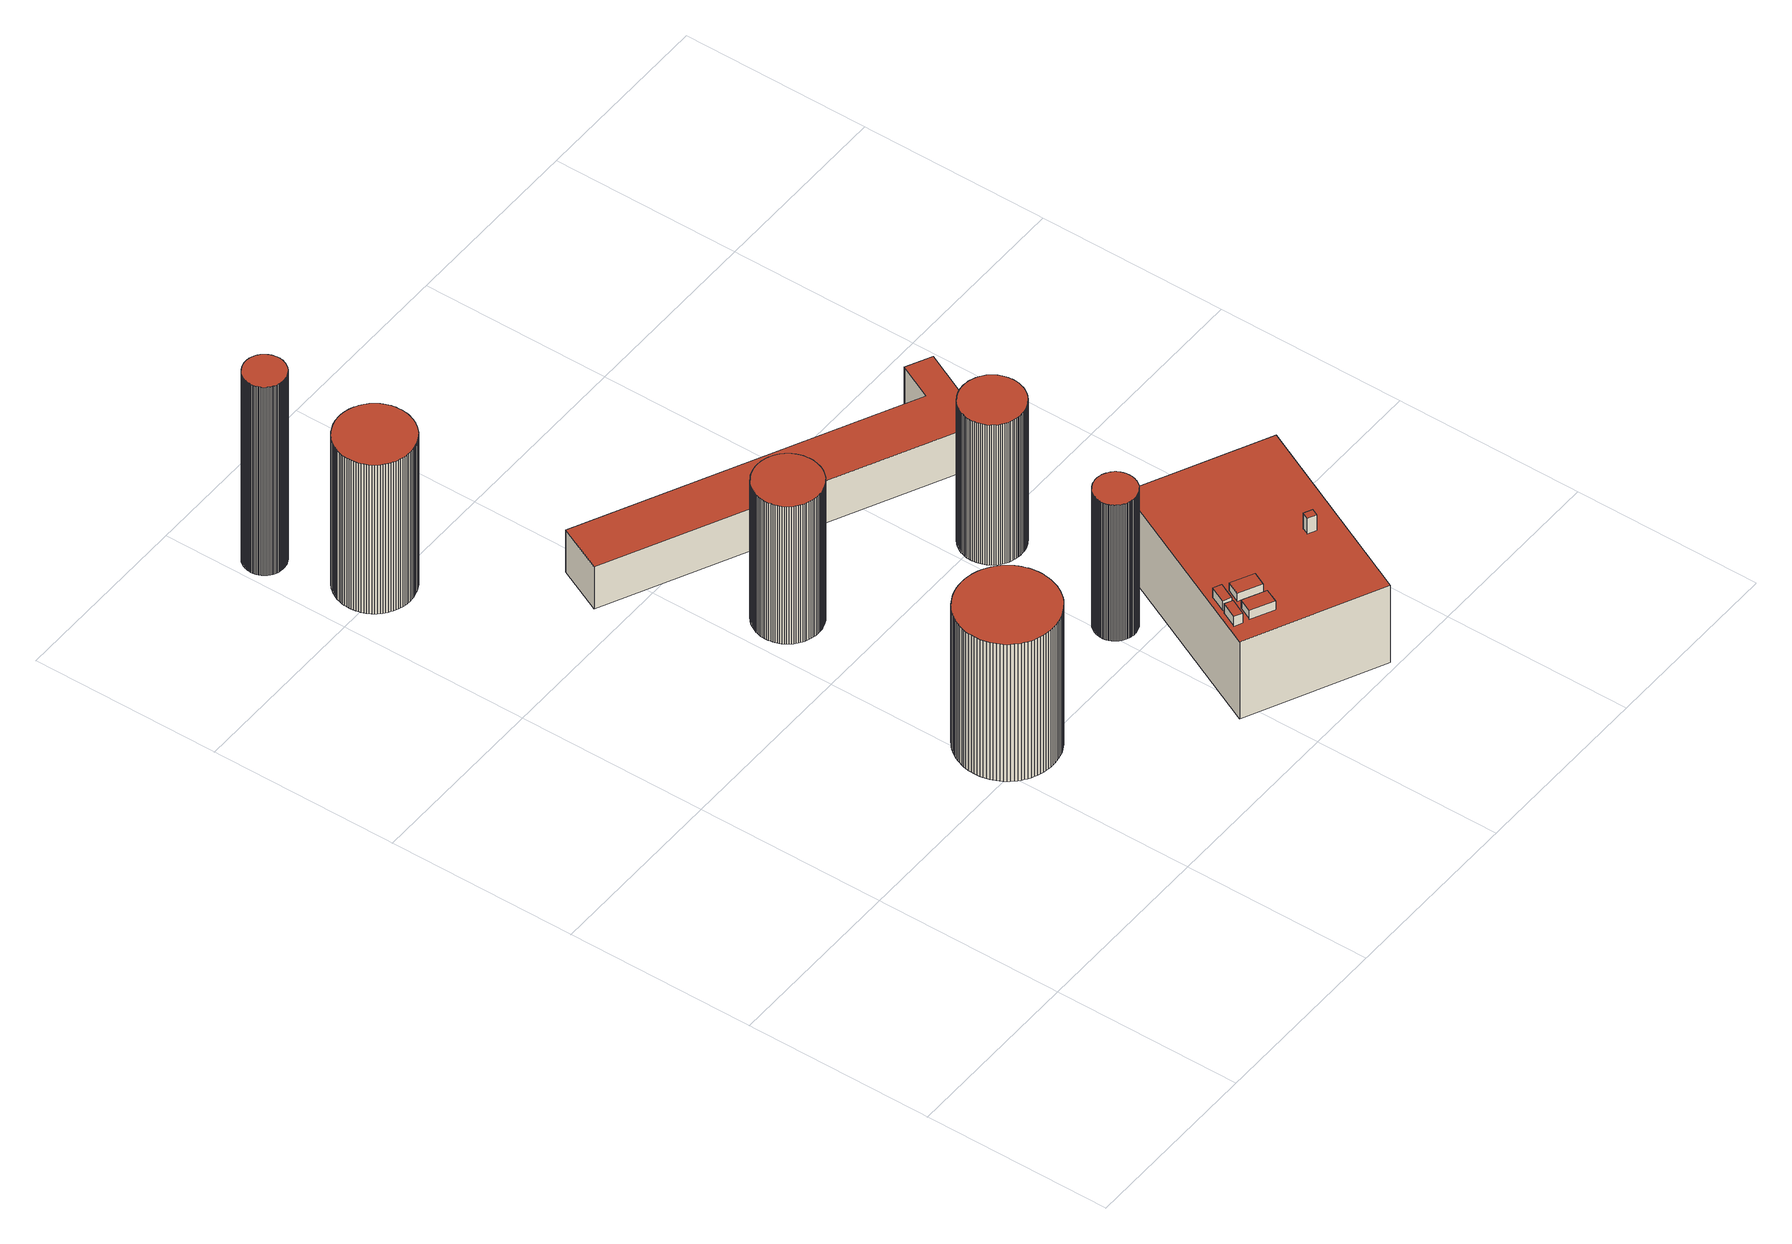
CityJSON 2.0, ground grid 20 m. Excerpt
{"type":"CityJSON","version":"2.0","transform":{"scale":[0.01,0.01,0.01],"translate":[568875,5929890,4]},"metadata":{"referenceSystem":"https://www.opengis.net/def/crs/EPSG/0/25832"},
"CityObjects":{
"building1":{"type":"Building","attributes":{"Grundfläche 2D":"82.195907","Grundhöhe NN":"4.930"},"geometry":[{"type":"Solid","lod":"3","boundaries":[[[[0,1,2,3,4,5,6,7,8,9,10,11,12,13,14,15,16,17,18,19,20,21,22,23,24,25,26,27,28,29,30,31,32,33,34,35,36,37,38,39,40,41,42,43,44,45,46,47,48,49,50,51,52,53,54,55,56,57,58,59,60,61,62,63,64,65,66,67,68,69,70,71,72,73,74,75,76,77,78,79,80,81,82,83,84,85,86,87,88,89,90,91,92,93,94,95,96,97,98,99]],[[100,101,5,4]],[[101,102,6,5]],[[102,103,7,6]],[[103,104,8,7]],[[104,105,9,8]],[[105,106,10,9]],[[106,107,11,10]],[[107,108,12,11]],[[108,109,13,12]],[[110,100,4,3]],[[111,112,2,1]],[[112,110,3,2]],[[109,113,14,13]],[[113,114,15,14]],[[114,115,16,15]],[[115,116,17,16]],[[116,117,18,17]],[[117,118,19,18]],[[118,119,20,19]],[[119,120,21,20]],[[120,121,22,21]],[[121,122,23,22]],[[122,123,24,23]],[[123,124,25,24]],[[124,125,26,25]],[[125,126,27,26]],[[126,127,28,27]],[[127,128,29,28]],[[128,129,30,29]],[[129,130,31,30]],[[130,131,32,31]],[[131,132,33,32]],[[132,133,34,33]],[[133,134,35,34]],[[134,135,36,35]],[[135,136,37,36]],[[136,137,38,37]],[[137,138,39,38]],[[138,139,40,39]],[[139,140,41,40]],[[140,141,42,41]],[[141,142,43,42]],[[142,143,44,43]],[[143,144,45,44]],[[144,145,46,45]],[[145,146,47,46]],[[146,147,48,47]],[[147,148,49,48]],[[148,149,50,49]],[[149,150,51,50]],[[150,151,52,51]],[[151,152,53,52]],[[152,153,54,53]],[[153,154,55,54]],[[154,155,56,55]],[[155,156,57,56]],[[156,157,58,57]],[[157,158,59,58]],[[158,159,60,59]],[[159,160,61,60]],[[160,161,62,61]],[[161,162,63,62]],[[162,163,64,63]],[[163,164,65,64]],[[164,165,66,65]],[[165,166,67,66]],[[166,167,68,67]],[[167,168,69,68]],[[168,169,70,69]],[[169,170,71,70]],[[170,171,72,71]],[[171,172,73,72]],[[172,173,74,73]],[[173,174,75,74]],[[174,175,76,75]],[[175,176,77,76]],[[176,177,78,77]],[[177,178,79,78]],[[178,179,80,79]],[[179,180,81,80]],[[180,181,82,81]],[[181,182,83,82]],[[182,183,84,83]],[[183,184,85,84]],[[184,185,86,85]],[[185,186,87,86]],[[186,187,88,87]],[[187,188,89,88]],[[188,189,90,89]],[[189,190,91,90]],[[190,191,92,91]],[[191,192,93,92]],[[192,193,94,93]],[[193,194,95,94]],[[194,195,96,95]],[[195,196,97,96]],[[196,197,98,97]],[[197,198,99,98]],[[198,199,0,99]],[[199,111,1,0]],[[196,195,194,193,192,191,190,189,188,187,186,185,184,183,182,181,180,179,178,177,176,175,174,173,172,171,170,169,168,167,166,165,164,163,162,161,160,159,158,157,156,155,154,153,152,151,150,149,148,147,146,145,144,143,142,141,140,139,138,137,136,135,134,133,132,131,130,129,128,127,126,125,124,123,122,121,120,119,118,117,116,115,114,113,109,108,107,106,105,104,103,102,101,100,110,112,111,199,198,197]]]],"semantics":{"surfaces":[{"type":"RoofSurface"},{"type":"WallSurface"},{"type":"GroundSurface"}],"values":[[0,1,1,1,1,1,1,1,1,1,1,1,1,1,1,1,1,1,1,1,1,1,1,1,1,1,1,1,1,1,1,1,1,1,1,1,1,1,1,1,1,1,1,1,1,1,1,1,1,1,1,1,1,1,1,1,1,1,1,1,1,1,1,1,1,1,1,1,1,1,1,1,1,1,1,1,1,1,1,1,1,1,1,1,1,1,1,1,1,1,1,1,1,1,1,1,1,1,1,1,1,2]]}}]},
"building2":{"type":"Building","attributes":{"Grundfläche 2D":"14.297445","Grundhöhe NN":"4.753"},"geometry":[{"type":"Solid","lod":"3","boundaries":[[[[200,201,202,203,204,205,206,207,208,209,210,211,212,213,214,215,216,217,218,219,220,221,222,223,224,225,226,227,228,229,230,231,232,233,234,235,236,237,238,239,240,241,242,243,244,245,246,247,248,249,250,251,252,253,254,255,256,257,258,259,260,261,262,263,264,265,266,267,268,269,270,271,272,273,274,275,276,277,278,279,280,281,282,283,284,285,286,287,288,289,290,291,292,293,294,295,296,297,298,299]],[[300,301,206,205]],[[301,302,207,206]],[[302,303,208,207]],[[304,305,296,295]],[[305,306,297,296]],[[306,307,298,297]],[[307,308,299,298]],[[308,309,200,299]],[[309,310,201,200]],[[311,300,205,204]],[[310,312,202,201]],[[312,313,203,202]],[[313,311,204,203]],[[303,314,209,208]],[[314,315,210,209]],[[315,316,211,210]],[[316,317,212,211]],[[317,318,213,212]],[[318,319,214,213]],[[319,320,215,214]],[[320,321,216,215]],[[321,322,217,216]],[[322,323,218,217]],[[323,324,219,218]],[[324,325,220,219]],[[325,326,221,220]],[[326,327,222,221]],[[327,328,223,222]],[[328,329,224,223]],[[329,330,225,224]],[[330,331,226,225]],[[331,332,227,226]],[[332,333,228,227]],[[333,334,229,228]],[[334,335,230,229]],[[335,336,231,230]],[[336,337,232,231]],[[337,338,233,232]],[[338,339,234,233]],[[339,340,235,234]],[[340,341,236,235]],[[341,342,237,236]],[[342,343,238,237]],[[343,344,239,238]],[[344,345,240,239]],[[345,346,241,240]],[[346,347,242,241]],[[347,348,243,242]],[[348,349,244,243]],[[349,350,245,244]],[[350,351,246,245]],[[351,352,247,246]],[[352,353,248,247]],[[353,354,249,248]],[[354,355,250,249]],[[355,356,251,250]],[[356,357,252,251]],[[357,358,253,252]],[[358,359,254,253]],[[359,360,255,254]],[[360,361,256,255]],[[361,362,257,256]],[[362,363,258,257]],[[363,364,259,258]],[[364,365,260,259]],[[365,366,261,260]],[[366,367,262,261]],[[367,368,263,262]],[[368,369,264,263]],[[369,370,265,264]],[[370,371,266,265]],[[371,372,267,266]],[[372,373,268,267]],[[373,374,269,268]],[[374,375,270,269]],[[375,376,271,270]],[[376,377,272,271]],[[377,378,273,272]],[[378,379,274,273]],[[379,380,275,274]],[[380,381,276,275]],[[381,382,277,276]],[[382,383,278,277]],[[383,384,279,278]],[[384,385,280,279]],[[385,386,281,280]],[[386,387,282,281]],[[387,388,283,282]],[[388,389,284,283]],[[389,390,285,284]],[[390,391,286,285]],[[391,392,287,286]],[[392,393,288,287]],[[393,394,289,288]],[[394,395,290,289]],[[395,396,291,290]],[[396,397,292,291]],[[397,398,293,292]],[[398,399,294,293]],[[399,304,295,294]],[[306,305,304,399,398,397,396,395,394,393,392,391,390,389,388,387,386,385,384,383,382,381,380,379,378,377,376,375,374,373,372,371,370,369,368,367,366,365,364,363,362,361,360,359,358,357,356,355,354,353,352,351,350,349,348,347,346,345,344,343,342,341,340,339,338,337,336,335,334,333,332,331,330,329,328,327,326,325,324,323,322,321,320,319,318,317,316,315,314,303,302,301,300,311,313,312,310,309,308,307]]]],"semantics":{"surfaces":[{"type":"RoofSurface"},{"type":"WallSurface"},{"type":"GroundSurface"}],"values":[[0,1,1,1,1,1,1,1,1,1,1,1,1,1,1,1,1,1,1,1,1,1,1,1,1,1,1,1,1,1,1,1,1,1,1,1,1,1,1,1,1,1,1,1,1,1,1,1,1,1,1,1,1,1,1,1,1,1,1,1,1,1,1,1,1,1,1,1,1,1,1,1,1,1,1,1,1,1,1,1,1,1,1,1,1,1,1,1,1,1,1,1,1,1,1,1,1,1,1,1,1,2]]}}]},
"building3":{"type":"Building","attributes":{"Grundfläche 2D":"49.815242","Grundhöhe NN":"4.493"},"geometry":[{"type":"Solid","lod":"3","boundaries":[[[[400,401,402,403,404,405,406,407,408,409,410,411,412,413,414,415,416,417,418,419,420,421,422,423,424,425,426,427,428,429,430,431,432,433,434,435,436,437,438,439,440,441,442,443,444,445,446,447,448,449,450,451,452,453,454,455,456,457,458,459,460,461,462,463,464,465,466,467,468,469,470,471,472,473,474,475,476,477,478,479,480,481,482,483,484,485,486,487,488,489,490,491,492,493,494,495,496,497,498,499]],[[500,501,404,403]],[[501,502,405,404]],[[502,503,406,405]],[[503,504,407,406]],[[504,505,408,407]],[[505,506,409,408]],[[506,507,410,409]],[[507,508,411,410]],[[508,509,412,411]],[[509,510,413,412]],[[510,511,414,413]],[[511,512,415,414]],[[512,513,416,415]],[[513,514,417,416]],[[514,515,418,417]],[[515,516,419,418]],[[516,517,420,419]],[[517,518,421,420]],[[518,519,422,421]],[[519,520,423,422]],[[520,521,424,423]],[[521,522,425,424]],[[522,523,426,425]],[[523,524,427,426]],[[524,525,428,427]],[[525,526,429,428]],[[526,527,430,429]],[[527,528,431,430]],[[528,529,432,431]],[[529,530,433,432]],[[530,531,434,433]],[[531,532,435,434]],[[532,533,436,435]],[[533,534,437,436]],[[534,535,438,437]],[[535,536,439,438]],[[536,537,440,439]],[[537,538,441,440]],[[538,539,442,441]],[[539,540,443,442]],[[540,541,444,443]],[[541,542,445,444]],[[542,543,446,445]],[[543,544,447,446]],[[544,545,448,447]],[[545,546,449,448]],[[546,547,450,449]],[[547,548,451,450]],[[548,549,452,451]],[[549,550,453,452]],[[550,551,454,453]],[[551,552,455,454]],[[552,553,456,455]],[[553,554,457,456]],[[554,555,458,457]],[[555,556,459,458]],[[556,557,460,459]],[[557,558,461,460]],[[558,559,462,461]],[[559,560,463,462]],[[560,561,464,463]],[[561,562,465,464]],[[562,563,466,465]],[[563,564,467,466]],[[564,565,468,467]],[[565,566,469,468]],[[566,567,470,469]],[[567,568,471,470]],[[568,569,472,471]],[[569,570,473,472]],[[570,571,474,473]],[[571,572,475,474]],[[572,573,476,475]],[[573,574,477,476]],[[574,575,478,477]],[[575,576,479,478]],[[576,577,480,479]],[[577,578,481,480]],[[578,579,482,481]],[[579,580,483,482]],[[580,581,484,483]],[[581,582,485,484]],[[582,583,486,485]],[[583,584,487,486]],[[584,585,488,487]],[[585,586,489,488]],[[586,587,490,489]],[[587,588,491,490]],[[588,589,492,491]],[[589,590,493,492]],[[590,591,494,493]],[[591,592,495,494]],[[592,593,496,495]],[[593,594,497,496]],[[595,500,403,402]],[[594,596,498,497]],[[596,597,499,498]],[[597,598,400,499]],[[598,599,401,400]],[[599,595,402,401]],[[594,593,592,591,590,589,588,587,586,585,584,583,582,581,580,579,578,577,576,575,574,573,572,571,570,569,568,567,566,565,564,563,562,561,560,559,558,557,556,555,554,553,552,551,550,549,548,547,546,545,544,543,542,541,540,539,538,537,536,535,534,533,532,531,530,529,528,527,526,525,524,523,522,521,520,519,518,517,516,515,514,513,512,511,510,509,508,507,506,505,504,503,502,501,500,595,599,598,597,596]]]],"semantics":{"surfaces":[{"type":"RoofSurface"},{"type":"WallSurface"},{"type":"GroundSurface"}],"values":[[0,1,1,1,1,1,1,1,1,1,1,1,1,1,1,1,1,1,1,1,1,1,1,1,1,1,1,1,1,1,1,1,1,1,1,1,1,1,1,1,1,1,1,1,1,1,1,1,1,1,1,1,1,1,1,1,1,1,1,1,1,1,1,1,1,1,1,1,1,1,1,1,1,1,1,1,1,1,1,1,1,1,1,1,1,1,1,1,1,1,1,1,1,1,1,1,1,1,1,1,1,2]]}}]},
"building4":{"type":"Building","attributes":{"Grundfläche 2D":"36.954325","Grundhöhe NN":"4.976"},"geometry":[{"type":"Solid","lod":"3","boundaries":[[[[600,601,602,603,604,605,606,607,608,609,610,611,612,613,614,615,616,617,618,619,620,621,622,623,624,625,626,627,628,629,630,631,632,633,634,635,636,637,638,639,640,641,642,643,644,645,646,647,648,649,650,651,652,653,654,655,656,657,658,659,660,661,662,663,664,665,666,667,668,669,670,671,672,673,674,675,676,677,678,679,680,681,682,683,684,685,686,687,688,689,690,691,692,693,694,695,696,697,698,699]],[[700,701,604,603]],[[701,702,605,604]],[[702,703,606,605]],[[704,700,603,602]],[[705,706,694,693]],[[706,707,695,694]],[[707,708,696,695]],[[708,709,697,696]],[[709,710,698,697]],[[710,711,699,698]],[[711,712,600,699]],[[712,713,601,600]],[[713,704,602,601]],[[703,714,607,606]],[[714,715,608,607]],[[715,716,609,608]],[[716,717,610,609]],[[717,718,611,610]],[[718,719,612,611]],[[719,720,613,612]],[[720,721,614,613]],[[721,722,615,614]],[[722,723,616,615]],[[723,724,617,616]],[[724,725,618,617]],[[725,726,619,618]],[[726,727,620,619]],[[727,728,621,620]],[[728,729,622,621]],[[729,730,623,622]],[[730,731,624,623]],[[731,732,625,624]],[[732,733,626,625]],[[733,734,627,626]],[[734,735,628,627]],[[735,736,629,628]],[[736,737,630,629]],[[737,738,631,630]],[[738,739,632,631]],[[739,740,633,632]],[[740,741,634,633]],[[741,742,635,634]],[[742,743,636,635]],[[743,744,637,636]],[[744,745,638,637]],[[745,746,639,638]],[[746,747,640,639]],[[747,748,641,640]],[[748,749,642,641]],[[749,750,643,642]],[[750,751,644,643]],[[751,752,645,644]],[[752,753,646,645]],[[753,754,647,646]],[[754,755,648,647]],[[755,756,649,648]],[[756,757,650,649]],[[757,758,651,650]],[[758,759,652,651]],[[759,760,653,652]],[[760,761,654,653]],[[761,762,655,654]],[[762,763,656,655]],[[763,764,657,656]],[[764,765,658,657]],[[765,766,659,658]],[[766,767,660,659]],[[767,768,661,660]],[[768,769,662,661]],[[769,770,663,662]],[[770,771,664,663]],[[771,772,665,664]],[[772,773,666,665]],[[773,774,667,666]],[[774,775,668,667]],[[775,776,669,668]],[[776,777,670,669]],[[777,778,671,670]],[[778,779,672,671]],[[779,780,673,672]],[[780,781,674,673]],[[781,782,675,674]],[[782,783,676,675]],[[783,784,677,676]],[[784,785,678,677]],[[785,786,679,678]],[[786,787,680,679]],[[787,788,681,680]],[[788,789,682,681]],[[789,790,683,682]],[[790,791,684,683]],[[791,792,685,684]],[[792,793,686,685]],[[793,794,687,686]],[[794,795,688,687]],[[795,796,689,688]],[[796,797,690,689]],[[797,798,691,690]],[[798,799,692,691]],[[799,705,693,692]],[[709,708,707,706,705,799,798,797,796,795,794,793,792,791,790,789,788,787,786,785,784,783,782,781,780,779,778,777,776,775,774,773,772,771,770,769,768,767,766,765,764,763,762,761,760,759,758,757,756,755,754,753,752,751,750,749,748,747,746,745,744,743,742,741,740,739,738,737,736,735,734,733,732,731,730,729,728,727,726,725,724,723,722,721,720,719,718,717,716,715,714,703,702,701,700,704,713,712,711,710]]]],"semantics":{"surfaces":[{"type":"RoofSurface"},{"type":"WallSurface"},{"type":"GroundSurface"}],"values":[[0,1,1,1,1,1,1,1,1,1,1,1,1,1,1,1,1,1,1,1,1,1,1,1,1,1,1,1,1,1,1,1,1,1,1,1,1,1,1,1,1,1,1,1,1,1,1,1,1,1,1,1,1,1,1,1,1,1,1,1,1,1,1,1,1,1,1,1,1,1,1,1,1,1,1,1,1,1,1,1,1,1,1,1,1,1,1,1,1,1,1,1,1,1,1,1,1,1,1,1,1,2]]}}]},
"building5":{"type":"Building","attributes":{"Grundfläche 2D":"14.733060","Grundhöhe NN":"4.946"},"geometry":[{"type":"Solid","lod":"3","boundaries":[[[[800,801,802,803,804,805,806,807,808,809,810,811,812,813,814,815,816,817,818,819,820,821,822,823,824,825,826,827,828,829,830,831,832,833,834,835,836,837,838,839,840,841,842,843,844,845,846,847,848,849,850,851,852,853,854,855,856,857,858,859,860,861,862,863,864,865,866,867,868,869,870,871,872,873,874,875,876,877,878,879,880,881,882,883,884,885,886,887,888,889,890,891,892,893,894,895,896,897,898,899]],[[900,901,807,806]],[[901,902,808,807]],[[902,903,809,808]],[[903,904,810,809]],[[904,905,811,810]],[[905,906,812,811]],[[906,907,813,812]],[[907,908,814,813]],[[908,909,815,814]],[[909,910,816,815]],[[910,911,817,816]],[[911,912,818,817]],[[913,900,806,805]],[[912,914,819,818]],[[914,915,820,819]],[[915,916,821,820]],[[916,917,822,821]],[[917,918,823,822]],[[918,919,824,823]],[[919,920,825,824]],[[920,921,826,825]],[[921,922,827,826]],[[922,923,828,827]],[[923,924,829,828]],[[924,925,830,829]],[[925,926,831,830]],[[926,927,832,831]],[[927,928,833,832]],[[928,929,834,833]],[[929,930,835,834]],[[930,931,836,835]],[[931,932,837,836]],[[932,933,838,837]],[[933,934,839,838]],[[934,935,840,839]],[[935,936,841,840]],[[936,937,842,841]],[[937,938,843,842]],[[938,939,844,843]],[[939,940,845,844]],[[940,941,846,845]],[[941,942,847,846]],[[942,943,848,847]],[[943,944,849,848]],[[944,945,850,849]],[[945,946,851,850]],[[946,947,852,851]],[[947,948,853,852]],[[948,949,854,853]],[[949,950,855,854]],[[950,951,856,855]],[[951,952,857,856]],[[952,953,858,857]],[[953,954,859,858]],[[954,955,860,859]],[[955,956,861,860]],[[956,957,862,861]],[[957,958,863,862]],[[958,959,864,863]],[[959,960,865,864]],[[960,961,866,865]],[[961,962,867,866]],[[962,963,868,867]],[[963,964,869,868]],[[964,965,870,869]],[[965,966,871,870]],[[966,967,872,871]],[[967,968,873,872]],[[968,969,874,873]],[[969,970,875,874]],[[970,971,876,875]],[[971,972,877,876]],[[972,973,878,877]],[[973,974,879,878]],[[974,975,880,879]],[[975,976,881,880]],[[976,977,882,881]],[[977,978,883,882]],[[978,979,884,883]],[[979,980,885,884]],[[980,981,886,885]],[[981,982,887,886]],[[982,983,888,887]],[[983,984,889,888]],[[984,985,890,889]],[[985,986,891,890]],[[986,987,892,891]],[[987,988,893,892]],[[988,989,894,893]],[[989,990,895,894]],[[990,991,896,895]],[[991,992,897,896]],[[992,993,898,897]],[[993,994,899,898]],[[994,995,800,899]],[[995,996,801,800]],[[996,997,802,801]],[[997,998,803,802]],[[998,999,804,803]],[[999,913,805,804]],[[992,991,990,989,988,987,986,985,984,983,982,981,980,979,978,977,976,975,974,973,972,971,970,969,968,967,966,965,964,963,962,961,960,959,958,957,956,955,954,953,952,951,950,949,948,947,946,945,944,943,942,941,940,939,938,937,936,935,934,933,932,931,930,929,928,927,926,925,924,923,922,921,920,919,918,917,916,915,914,912,911,910,909,908,907,906,905,904,903,902,901,900,913,999,998,997,996,995,994,993]]]],"semantics":{"surfaces":[{"type":"RoofSurface"},{"type":"WallSurface"},{"type":"GroundSurface"}],"values":[[0,1,1,1,1,1,1,1,1,1,1,1,1,1,1,1,1,1,1,1,1,1,1,1,1,1,1,1,1,1,1,1,1,1,1,1,1,1,1,1,1,1,1,1,1,1,1,1,1,1,1,1,1,1,1,1,1,1,1,1,1,1,1,1,1,1,1,1,1,1,1,1,1,1,1,1,1,1,1,1,1,1,1,1,1,1,1,1,1,1,1,1,1,1,1,1,1,1,1,1,1,2]]}}]},
"building6":{"type":"Building","attributes":{"Grundfläche 2D":"229.675346","Grundhöhe NN":"4.852"},"geometry":[{"type":"Solid","lod":"3","boundaries":[[[[1000,1001,1002,1003,1004,1005]],[[1006,1007,1005,1004]],[[1007,1008,1000,1005]],[[1008,1009,1001,1000]],[[1009,1010,1002,1001]],[[1010,1011,1003,1002]],[[1011,1006,1004,1003]],[[1011,1010,1009,1008,1007,1006]]]],"semantics":{"surfaces":[{"type":"RoofSurface"},{"type":"WallSurface"},{"type":"GroundSurface"}],"values":[[0,1,1,1,1,1,1,2]]}}]},
"building7":{"type":"Building","attributes":{"Grundfläche 2D":"340.837465","Grundhöhe NN":"4.897"},"children":["building7-1","building7-2","building7-3","building7-4","building7-5"],"geometry":[{"type":"Solid","lod":"3","boundaries":[[[[1012,1013,1014,1015]],[[1013,1012,1016,1017]],[[1014,1013,1017,1018]],[[1015,1014,1018,1019]],[[1012,1015,1019,1016]],[[1017,1016,1019,1018]]]],"semantics":{"surfaces":[{"type":"RoofSurface"},{"type":"WallSurface"},{"type":"GroundSurface"}],"values":[[0,1,1,1,1,2]]}}]},
"building7-1":{"type":"BuildingInstallation","parents":["building7"],"geometry":[{"type":"MultiSurface","lod":"3","boundaries":[[[1020,1021,1022,1023]],[[1024,1025,1023,1022]],[[1020,1023,1025,1026]],[[1026,1027,1021,1020]],[[1022,1021,1027,1024]]],"semantics":{"surfaces":[{"type":"RoofSurface"},{"type":"WallSurface"}],"values":[0,1,1,1,1]}}]},
"building7-2":{"type":"BuildingInstallation","parents":["building7"],"geometry":[{"type":"MultiSurface","lod":"3","boundaries":[[[1028,1029,1030,1031]],[[1031,1030,1032,1033]],[[1033,1034,1028,1031]],[[1034,1035,1029,1028]],[[1030,1029,1035,1032]]],"semantics":{"surfaces":[{"type":"RoofSurface"},{"type":"WallSurface"}],"values":[0,1,1,1,1]}}]},
"building7-3":{"type":"BuildingInstallation","parents":["building7"],"geometry":[{"type":"MultiSurface","lod":"3","boundaries":[[[1036,1037,1038,1039]],[[1040,1041,1039,1038]],[[1036,1039,1041,1042]],[[1042,1043,1037,1036]],[[1038,1037,1043,1040]]],"semantics":{"surfaces":[{"type":"RoofSurface"},{"type":"WallSurface"}],"values":[0,1,1,1,1]}}]},
"building7-4":{"type":"BuildingInstallation","parents":["building7"],"geometry":[{"type":"MultiSurface","lod":"3","boundaries":[[[1044,1045,1046,1047]],[[1047,1046,1048,1049]],[[1044,1047,1049,1050]],[[1045,1044,1050,1051]],[[1046,1045,1051,1048]]],"semantics":{"surfaces":[{"type":"RoofSurface"},{"type":"WallSurface"}],"values":[0,1,1,1,1]}}]},
"building7-5":{"type":"BuildingInstallation","parents":["building7"],"geometry":[{"type":"MultiSurface","lod":"3","boundaries":[[[1052,1053,1054,1055]],[[1056,1057,1055,1054]],[[1052,1055,1057,1058]],[[1058,1059,1053,1052]],[[1054,1053,1059,1056]]],"semantics":{"surfaces":[{"type":"RoofSurface"},{"type":"WallSurface"}],"values":[0,1,1,1,1]}}]},
"building8":{"type":"Building","attributes":{"Grundfläche 2D":"33.110769","Grundhöhe NN":"4.917"},"geometry":[{"type":"Solid","lod":"3","boundaries":[[[[1060,1061,1062,1063,1064,1065,1066,1067,1068,1069,1070,1071,1072,1073,1074,1075,1076,1077,1078,1079,1080,1081,1082,1083,1084,1085,1086,1087,1088,1089,1090,1091,1092,1093,1094,1095,1096,1097,1098,1099,1100,1101,1102,1103,1104,1105,1106,1107,1108,1109,1110,1111,1112,1113,1114,1115,1116,1117,1118,1119,1120,1121,1122,1123,1124,1125,1126,1127,1128,1129,1130,1131,1132,1133,1134,1135,1136,1137,1138,1139,1140,1141,1142,1143,1144,1145,1146,1147,1148,1149,1150,1151,1152,1153,1154,1155,1156,1157,1158,1159]],[[1160,1161,1066,1065]],[[1161,1162,1067,1066]],[[1162,1163,1068,1067]],[[1163,1164,1069,1068]],[[1164,1165,1070,1069]],[[1165,1166,1071,1070]],[[1166,1167,1072,1071]],[[1168,1160,1065,1064]],[[1169,1170,1060,1159]],[[1170,1171,1061,1060]],[[1171,1172,1062,1061]],[[1172,1173,1063,1062]],[[1173,1168,1064,1063]],[[1167,1174,1073,1072]],[[1174,1175,1074,1073]],[[1175,1176,1075,1074]],[[1176,1177,1076,1075]],[[1177,1178,1077,1076]],[[1178,1179,1078,1077]],[[1179,1180,1079,1078]],[[1180,1181,1080,1079]],[[1181,1182,1081,1080]],[[1182,1183,1082,1081]],[[1183,1184,1083,1082]],[[1184,1185,1084,1083]],[[1185,1186,1085,1084]],[[1186,1187,1086,1085]],[[1187,1188,1087,1086]],[[1188,1189,1088,1087]],[[1189,1190,1089,1088]],[[1190,1191,1090,1089]],[[1191,1192,1091,1090]],[[1192,1193,1092,1091]],[[1193,1194,1093,1092]],[[1194,1195,1094,1093]],[[1195,1196,1095,1094]],[[1196,1197,1096,1095]],[[1197,1198,1097,1096]],[[1198,1199,1098,1097]],[[1199,1200,1099,1098]],[[1200,1201,1100,1099]],[[1201,1202,1101,1100]],[[1202,1203,1102,1101]],[[1203,1204,1103,1102]],[[1204,1205,1104,1103]],[[1205,1206,1105,1104]],[[1206,1207,1106,1105]],[[1207,1208,1107,1106]],[[1208,1209,1108,1107]],[[1209,1210,1109,1108]],[[1210,1211,1110,1109]],[[1211,1212,1111,1110]],[[1212,1213,1112,1111]],[[1213,1214,1113,1112]],[[1214,1215,1114,1113]],[[1215,1216,1115,1114]],[[1216,1217,1116,1115]],[[1217,1218,1117,1116]],[[1218,1219,1118,1117]],[[1219,1220,1119,1118]],[[1220,1221,1120,1119]],[[1221,1222,1121,1120]],[[1222,1223,1122,1121]],[[1223,1224,1123,1122]],[[1224,1225,1124,1123]],[[1225,1226,1125,1124]],[[1226,1227,1126,1125]],[[1227,1228,1127,1126]],[[1228,1229,1128,1127]],[[1229,1230,1129,1128]],[[1230,1231,1130,1129]],[[1231,1232,1131,1130]],[[1232,1233,1132,1131]],[[1233,1234,1133,1132]],[[1234,1235,1134,1133]],[[1235,1236,1135,1134]],[[1236,1237,1136,1135]],[[1237,1238,1137,1136]],[[1238,1239,1138,1137]],[[1239,1240,1139,1138]],[[1240,1241,1140,1139]],[[1241,1242,1141,1140]],[[1242,1243,1142,1141]],[[1243,1244,1143,1142]],[[1244,1245,1144,1143]],[[1245,1246,1145,1144]],[[1246,1247,1146,1145]],[[1247,1248,1147,1146]],[[1248,1249,1148,1147]],[[1249,1250,1149,1148]],[[1250,1251,1150,1149]],[[1251,1252,1151,1150]],[[1252,1253,1152,1151]],[[1253,1254,1153,1152]],[[1254,1255,1154,1153]],[[1255,1256,1155,1154]],[[1256,1257,1156,1155]],[[1257,1258,1157,1156]],[[1258,1259,1158,1157]],[[1259,1169,1159,1158]],[[1258,1257,1256,1255,1254,1253,1252,1251,1250,1249,1248,1247,1246,1245,1244,1243,1242,1241,1240,1239,1238,1237,1236,1235,1234,1233,1232,1231,1230,1229,1228,1227,1226,1225,1224,1223,1222,1221,1220,1219,1218,1217,1216,1215,1214,1213,1212,1211,1210,1209,1208,1207,1206,1205,1204,1203,1202,1201,1200,1199,1198,1197,1196,1195,1194,1193,1192,1191,1190,1189,1188,1187,1186,1185,1184,1183,1182,1181,1180,1179,1178,1177,1176,1175,1174,1167,1166,1165,1164,1163,1162,1161,1160,1168,1173,1172,1171,1170,1169,1259]]]],"semantics":{"surfaces":[{"type":"RoofSurface"},{"type":"WallSurface"},{"type":"GroundSurface"}],"values":[[0,1,1,1,1,1,1,1,1,1,1,1,1,1,1,1,1,1,1,1,1,1,1,1,1,1,1,1,1,1,1,1,1,1,1,1,1,1,1,1,1,1,1,1,1,1,1,1,1,1,1,1,1,1,1,1,1,1,1,1,1,1,1,1,1,1,1,1,1,1,1,1,1,1,1,1,1,1,1,1,1,1,1,1,1,1,1,1,1,1,1,1,1,1,1,1,1,1,1,1,1,2]]}}]}
},
"vertices":[
[1850,2468,1834],[1837,2439,1834],[1826,2408,1834],[1817,2378,1834],[1809,2346,1834],[1804,2315,1834],[1801,2283,1834],[1800,2251,1834],[1800,2218,1834],[1803,2186,1834],[1808,2155,1834],[1815,2123,1834],[1823,2092,1834],[1834,2062,1834],[1847,2032,1834],[1861,2004,1834],[1877,1976,1834],[1895,1949,1834],[1915,1924,1834],[1936,1899,1834],[1958,1876,1834],[1982,1855,1834],[2008,1835,1834],[2034,1817,1834],[2062,1800,1834],[2090,1786,1834],[2120,1773,1834],[2150,1762,1834],[2181,1752,1834],[2212,1745,1834],[2244,1740,1834],[2276,1737,1834],[2308,1736,1834],[2340,1736,1834],[2372,1739,1834],[2404,1744,1834],[2435,1751,1834],[2466,1759,1834],[2496,1770,1834],[2526,1783,1834],[2555,1797,1834],[2582,1813,1834],[2609,1831,1834],[2635,1851,1834],[2659,1872,1834],[2682,1894,1834],[2703,1918,1834],[2723,1944,1834],[2741,1970,1834],[2758,1998,1834],[2773,2026,1834],[2786,2056,1834],[2797,2086,1834],[2806,2117,1834],[2813,2148,1834],[2818,2180,1834],[2822,2212,1834],[2823,2244,1834],[2822,2276,1834],[2819,2308,1834],[2815,2340,1834],[2808,2371,1834],[2799,2402,1834],[2788,2432,1834],[2776,2462,1834],[2761,2491,1834],[2745,2518,1834],[2727,2545,1834],[2708,2571,1834],[2687,2595,1834],[2664,2618,1834],[2640,2639,1834],[2615,2659,1834],[2588,2677,1834],[2561,2694,1834],[2532,2709,1834],[2503,2722,1834],[2473,2733,1834],[2442,2742,1834],[2410,2749,1834],[2379,2754,1834],[2347,2758,1834],[2315,2759,1834],[2282,2758,1834],[2251,2755,1834],[2219,2750,1834],[2187,2744,1834],[2156,2735,1834],[2126,2724,1834],[2096,2712,1834],[2068,2697,1834],[2040,2681,1834],[2013,2663,1834],[1988,2644,1834],[1964,2622,1834],[1941,2600,1834],[1919,2576,1834],[1899,2551,1834],[1881,2524,1834],[1865,2497,1834],[1809,2346,93],[1804,2315,93],[1801,2283,93],[1800,2251,93],[1800,2218,93],[1803,2186,93],[1808,2155,93],[1815,2123,93],[1823,2092,93],[1834,2062,93],[1817,2378,93],[1837,2439,93],[1826,2408,93],[1847,2032,93],[1861,2004,93],[1877,1976,93],[1895,1949,93],[1915,1924,93],[1936,1899,93],[1958,1876,93],[1982,1855,93],[2008,1835,93],[2034,1817,93],[2062,1800,93],[2090,1786,93],[2120,1773,93],[2150,1762,93],[2181,1752,93],[2212,1745,93],[2244,1740,93],[2276,1737,93],[2308,1736,93],[2340,1736,93],[2372,1739,93],[2404,1744,93],[2435,1751,93],[2466,1759,93],[2496,1770,93],[2526,1783,93],[2555,1797,93],[2582,1813,93],[2609,1831,93],[2635,1851,93],[2659,1872,93],[2682,1894,93],[2703,1918,93],[2723,1944,93],[2741,1970,93],[2758,1998,93],[2773,2026,93],[2786,2056,93],[2797,2086,93],[2806,2117,93],[2813,2148,93],[2818,2180,93],[2822,2212,93],[2823,2244,93],[2822,2276,93],[2819,2308,93],[2815,2340,93],[2808,2371,93],[2799,2402,93],[2788,2432,93],[2776,2462,93],[2761,2491,93],[2745,2518,93],[2727,2545,93],[2708,2571,93],[2687,2595,93],[2664,2618,93],[2640,2639,93],[2615,2659,93],[2588,2677,93],[2561,2694,93],[2532,2709,93],[2503,2722,93],[2473,2733,93],[2442,2742,93],[2410,2749,93],[2379,2754,93],[2347,2758,93],[2315,2759,93],[2282,2758,93],[2251,2755,93],[2219,2750,93],[2187,2744,93],[2156,2735,93],[2126,2724,93],[2096,2712,93],[2068,2697,93],[2040,2681,93],[2013,2663,93],[1988,2644,93],[1964,2622,93],[1941,2600,93],[1919,2576,93],[1899,2551,93],[1881,2524,93],[1865,2497,93],[1850,2468,93],
[130,9251,2466],[120,9242,2466],[110,9233,2466],[102,9222,2466],[93,9212,2466],[86,9201,2466],[79,9189,2466],[73,9177,2466],[68,9165,2466],[64,9152,2466],[60,9139,2466],[57,9126,2466],[55,9113,2466],[54,9100,2466],[54,9086,2466],[54,9073,2466],[56,9059,2466],[58,9046,2466],[61,9033,2466],[65,9020,2466],[69,9008,2466],[75,8995,2466],[81,8983,2466],[88,8972,2466],[96,8961,2466],[104,8950,2466],[113,8941,2466],[122,8931,2466],[132,8922,2466],[143,8914,2466],[154,8907,2466],[166,8900,2466],[178,8894,2466],[190,8889,2466],[203,8884,2466],[216,8881,2466],[229,8878,2466],[242,8876,2466],[256,8875,2466],[269,8875,2466],[282,8875,2466],[296,8876,2466],[309,8879,2466],[322,8882,2466],[335,8886,2466],[347,8890,2466],[360,8896,2466],[371,8902,2466],[383,8909,2466],[394,8916,2466],[405,8925,2466],[415,8934,2466],[424,8943,2466],[433,8953,2466],[441,8964,2466],[448,8975,2466],[455,8987,2466],[461,8999,2466],[466,9011,2466],[471,9024,2466],[474,9037,2466],[477,9050,2466],[479,9063,2466],[480,9076,2466],[481,9090,2466],[480,9103,2466],[479,9117,2466],[476,9130,2466],[473,9143,2466],[469,9156,2466],[465,9168,2466],[459,9180,2466],[453,9192,2466],[446,9204,2466],[439,9215,2466],[430,9225,2466],[421,9235,2466],[412,9245,2466],[402,9254,2466],[391,9262,2466],[380,9269,2466],[368,9276,2466],[356,9282,2466],[344,9287,2466],[331,9292,2466],[318,9295,2466],[305,9298,2466],[292,9300,2466],[279,9301,2466],[265,9301,2466],[252,9301,2466],[239,9299,2466],[225,9297,2466],[212,9294,2466],[199,9290,2466],[187,9286,2466],[175,9280,2466],[163,9274,2466],[151,9267,2466],[140,9259,2466],[86,9201,75],[79,9189,75],[73,9177,75],[68,9165,75],[187,9286,75],[175,9280,75],[163,9274,75],[151,9267,75],[140,9259,75],[130,9251,75],[120,9242,75],[93,9212,75],[110,9233,75],[102,9222,75],[64,9152,75],[60,9139,75],[57,9126,75],[55,9113,75],[54,9100,75],[54,9086,75],[54,9073,75],[56,9059,75],[58,9046,75],[61,9033,75],[65,9020,75],[69,9008,75],[75,8995,75],[81,8983,75],[88,8972,75],[96,8961,75],[104,8950,75],[113,8941,75],[122,8931,75],[132,8922,75],[143,8914,75],[154,8907,75],[166,8900,75],[178,8894,75],[190,8889,75],[203,8884,75],[216,8881,75],[229,8878,75],[242,8876,75],[256,8875,75],[269,8875,75],[282,8875,75],[296,8876,75],[309,8879,75],[322,8882,75],[335,8886,75],[347,8890,75],[360,8896,75],[371,8902,75],[383,8909,75],[394,8916,75],[405,8925,75],[415,8934,75],[424,8943,75],[433,8953,75],[441,8964,75],[448,8975,75],[455,8987,75],[461,8999,75],[466,9011,75],[471,9024,75],[474,9037,75],[477,9050,75],[479,9063,75],[480,9076,75],[481,9090,75],[480,9103,75],[479,9117,75],[476,9130,75],[473,9143,75],[469,9156,75],[465,9168,75],[459,9180,75],[453,9192,75],[446,9204,75],[439,9215,75],[430,9225,75],[421,9235,75],[412,9245,75],[402,9254,75],[391,9262,75],[380,9269,75],[368,9276,75],[356,9282,75],[344,9287,75],[331,9292,75],[318,9295,75],[305,9298,75],[292,9300,75],[279,9301,75],[265,9301,75],[252,9301,75],[239,9299,75],[225,9297,75],[212,9294,75],[199,9290,75],
[289,8329,1941],[276,8307,1941],[265,8285,1941],[255,8262,1941],[246,8238,1941],[239,8214,1941],[233,8190,1941],[230,8165,1941],[227,8140,1941],[226,8115,1941],[227,8090,1941],[229,8065,1941],[233,8041,1941],[239,8016,1941],[246,7992,1941],[254,7968,1941],[264,7946,1941],[275,7923,1941],[288,7902,1941],[302,7881,1941],[317,7861,1941],[334,7842,1941],[351,7825,1941],[370,7808,1941],[390,7793,1941],[411,7779,1941],[432,7766,1941],[454,7754,1941],[477,7744,1941],[501,7736,1941],[525,7729,1941],[549,7723,1941],[574,7719,1941],[599,7717,1941],[624,7716,1941],[649,7717,1941],[674,7719,1941],[699,7723,1941],[723,7729,1941],[747,7735,1941],[771,7744,1941],[794,7754,1941],[816,7765,1941],[838,7778,1941],[858,7792,1941],[878,7807,1941],[897,7824,1941],[915,7841,1941],[931,7860,1941],[946,7880,1941],[961,7900,1941],[973,7922,1941],[985,7944,1941],[995,7967,1941],[1003,7991,1941],[1010,8015,1941],[1016,8039,1941],[1020,8064,1941],[1022,8089,1941],[1023,8114,1941],[1022,8139,1941],[1020,8164,1941],[1016,8188,1941],[1011,8213,1941],[1004,8237,1941],[995,8261,1941],[985,8283,1941],[974,8306,1941],[961,8327,1941],[947,8348,1941],[932,8368,1941],[915,8387,1941],[898,8404,1941],[879,8421,1941],[859,8436,1941],[839,8450,1941],[817,8463,1941],[795,8475,1941],[772,8485,1941],[748,8493,1941],[724,8500,1941],[700,8506,1941],[675,8510,1941],[650,8512,1941],[625,8513,1941],[600,8512,1941],[575,8510,1941],[551,8506,1941],[526,8500,1941],[502,8493,1941],[479,8485,1941],[456,8475,1941],[433,8464,1941],[412,8451,1941],[391,8437,1941],[371,8422,1941],[352,8405,1941],[335,8388,1941],[318,8369,1941],[303,8349,1941],[255,8262,49],[246,8238,49],[239,8214,49],[233,8190,49],[230,8165,49],[227,8140,49],[226,8115,49],[227,8090,49],[229,8065,49],[233,8041,49],[239,8016,49],[246,7992,49],[254,7968,49],[264,7946,49],[275,7923,49],[288,7902,49],[302,7881,49],[317,7861,49],[334,7842,49],[351,7825,49],[370,7808,49],[390,7793,49],[411,7779,49],[432,7766,49],[454,7754,49],[477,7744,49],[501,7736,49],[525,7729,49],[549,7723,49],[574,7719,49],[599,7717,49],[624,7716,49],[649,7717,49],[674,7719,49],[699,7723,49],[723,7729,49],[747,7735,49],[771,7744,49],[794,7754,49],[816,7765,49],[838,7778,49],[858,7792,49],[878,7807,49],[897,7824,49],[915,7841,49],[931,7860,49],[946,7880,49],[961,7900,49],[973,7922,49],[985,7944,49],[995,7967,49],[1003,7991,49],[1010,8015,49],[1016,8039,49],[1020,8064,49],[1022,8089,49],[1023,8114,49],[1022,8139,49],[1020,8164,49],[1016,8188,49],[1011,8213,49],[1004,8237,49],[995,8261,49],[985,8283,49],[974,8306,49],[961,8327,49],[947,8348,49],[932,8368,49],[915,8387,49],[898,8404,49],[879,8421,49],[859,8436,49],[839,8450,49],[817,8463,49],[795,8475,49],[772,8485,49],[748,8493,49],[724,8500,49],[700,8506,49],[675,8510,49],[650,8512,49],[625,8513,49],[600,8512,49],[575,8510,49],[551,8506,49],[526,8500,49],[502,8493,49],[479,8485,49],[456,8475,49],[433,8464,49],[412,8451,49],[391,8437,49],[371,8422,49],[352,8405,49],[335,8388,49],[265,8285,49],[318,8369,49],[303,8349,49],[289,8329,49],[276,8307,49],
[2440,4454,1847],[2461,4456,1847],[2483,4458,1847],[2504,4462,1847],[2525,4468,1847],[2545,4474,1847],[2566,4482,1847],[2585,4491,1847],[2604,4501,1847],[2622,4513,1847],[2640,4525,1847],[2656,4539,1847],[2672,4554,1847],[2687,4569,1847],[2701,4586,1847],[2714,4603,1847],[2725,4621,1847],[2736,4640,1847],[2745,4660,1847],[2753,4680,1847],[2760,4700,1847],[2765,4721,1847],[2769,4742,1847],[2772,4764,1847],[2774,4785,1847],[2774,4807,1847],[2772,4828,1847],[2770,4850,1847],[2766,4871,1847],[2761,4892,1847],[2754,4912,1847],[2746,4932,1847],[2737,4952,1847],[2727,4971,1847],[2715,4989,1847],[2703,5007,1847],[2689,5023,1847],[2674,5039,1847],[2659,5054,1847],[2642,5068,1847],[2625,5080,1847],[2607,5092,1847],[2588,5103,1847],[2568,5112,1847],[2548,5120,1847],[2528,5126,1847],[2507,5132,1847],[2486,5136,1847],[2465,5139,1847],[2443,5140,1847],[2421,5140,1847],[2400,5139,1847],[2379,5137,1847],[2357,5133,1847],[2336,5127,1847],[2316,5121,1847],[2296,5113,1847],[2276,5104,1847],[2257,5094,1847],[2239,5082,1847],[2222,5070,1847],[2205,5056,1847],[2189,5041,1847],[2174,5025,1847],[2161,5009,1847],[2148,4992,1847],[2136,4973,1847],[2126,4955,1847],[2116,4935,1847],[2108,4915,1847],[2102,4895,1847],[2096,4874,1847],[2092,4853,1847],[2089,4831,1847],[2088,4810,1847],[2088,4788,1847],[2089,4767,1847],[2092,4745,1847],[2096,4724,1847],[2101,4703,1847],[2107,4683,1847],[2115,4663,1847],[2124,4643,1847],[2135,4624,1847],[2146,4606,1847],[2159,4588,1847],[2172,4572,1847],[2187,4556,1847],[2203,4541,1847],[2219,4527,1847],[2237,4515,1847],[2255,4503,1847],[2274,4492,1847],[2293,4483,1847],[2313,4475,1847],[2333,4468,1847],[2354,4463,1847],[2376,4459,1847],[2397,4456,1847],[2418,4455,1847],[2504,4462,98],[2525,4468,98],[2545,4474,98],[2566,4482,98],[2483,4458,98],[2293,4483,98],[2313,4475,98],[2333,4468,98],[2354,4463,98],[2376,4459,98],[2397,4456,98],[2418,4455,98],[2440,4454,98],[2461,4456,98],[2585,4491,98],[2604,4501,98],[2622,4513,98],[2640,4525,98],[2656,4539,98],[2672,4554,98],[2687,4569,98],[2701,4586,98],[2714,4603,98],[2725,4621,98],[2736,4640,98],[2745,4660,98],[2753,4680,98],[2760,4700,98],[2765,4721,98],[2769,4742,98],[2772,4764,98],[2774,4785,98],[2774,4807,98],[2772,4828,98],[2770,4850,98],[2766,4871,98],[2761,4892,98],[2754,4912,98],[2746,4932,98],[2737,4952,98],[2727,4971,98],[2715,4989,98],[2703,5007,98],[2689,5023,98],[2674,5039,98],[2659,5054,98],[2642,5068,98],[2625,5080,98],[2607,5092,98],[2588,5103,98],[2568,5112,98],[2548,5120,98],[2528,5126,98],[2507,5132,98],[2486,5136,98],[2465,5139,98],[2443,5140,98],[2421,5140,98],[2400,5139,98],[2379,5137,98],[2357,5133,98],[2336,5127,98],[2316,5121,98],[2296,5113,98],[2276,5104,98],[2257,5094,98],[2239,5082,98],[2222,5070,98],[2205,5056,98],[2189,5041,98],[2174,5025,98],[2161,5009,98],[2148,4992,98],[2136,4973,98],[2126,4955,98],[2116,4935,98],[2108,4915,98],[2102,4895,98],[2096,4874,98],[2092,4853,98],[2089,4831,98],[2088,4810,98],[2088,4788,98],[2089,4767,98],[2092,4745,98],[2096,4724,98],[2101,4703,98],[2107,4683,98],[2115,4663,98],[2124,4643,98],[2135,4624,98],[2146,4606,98],[2159,4588,98],[2172,4572,98],[2187,4556,98],[2203,4541,98],[2219,4527,98],[2237,4515,98],[2255,4503,98],[2274,4492,98],
[4255,2514,1822],[4244,2523,1822],[4233,2530,1822],[4221,2538,1822],[4209,2544,1822],[4197,2550,1822],[4184,2555,1822],[4171,2559,1822],[4158,2562,1822],[4145,2564,1822],[4131,2566,1822],[4118,2567,1822],[4104,2567,1822],[4090,2566,1822],[4077,2564,1822],[4064,2561,1822],[4050,2557,1822],[4037,2553,1822],[4025,2548,1822],[4013,2542,1822],[4001,2535,1822],[3989,2528,1822],[3978,2520,1822],[3968,2511,1822],[3958,2502,1822],[3949,2492,1822],[3940,2481,1822],[3932,2470,1822],[3925,2458,1822],[3919,2446,1822],[3913,2434,1822],[3908,2421,1822],[3904,2408,1822],[3901,2395,1822],[3899,2382,1822],[3897,2368,1822],[3896,2355,1822],[3896,2341,1822],[3897,2327,1822],[3899,2314,1822],[3902,2301,1822],[3906,2288,1822],[3910,2275,1822],[3915,2262,1822],[3921,2250,1822],[3928,2238,1822],[3935,2226,1822],[3943,2216,1822],[3952,2205,1822],[3961,2195,1822],[3971,2186,1822],[3982,2178,1822],[3993,2170,1822],[4005,2162,1822],[4017,2156,1822],[4029,2150,1822],[4042,2146,1822],[4055,2141,1822],[4068,2138,1822],[4081,2136,1822],[4095,2134,1822],[4108,2133,1822],[4122,2134,1822],[4135,2135,1822],[4149,2136,1822],[4162,2139,1822],[4175,2143,1822],[4188,2147,1822],[4201,2152,1822],[4213,2158,1822],[4225,2165,1822],[4236,2172,1822],[4247,2180,1822],[4258,2189,1822],[4268,2198,1822],[4277,2208,1822],[4285,2219,1822],[4293,2230,1822],[4300,2242,1822],[4307,2254,1822],[4312,2266,1822],[4317,2279,1822],[4321,2292,1822],[4325,2305,1822],[4327,2318,1822],[4329,2332,1822],[4329,2345,1822],[4329,2359,1822],[4328,2373,1822],[4327,2386,1822],[4324,2399,1822],[4320,2413,1822],[4316,2425,1822],[4311,2438,1822],[4305,2450,1822],[4298,2462,1822],[4291,2474,1822],[4283,2484,1822],[4274,2495,1822],[4265,2505,1822],[4184,2555,95],[4171,2559,95],[4158,2562,95],[4145,2564,95],[4131,2566,95],[4118,2567,95],[4104,2567,95],[4090,2566,95],[4077,2564,95],[4064,2561,95],[4050,2557,95],[4037,2553,95],[4025,2548,95],[4197,2550,95],[4013,2542,95],[4001,2535,95],[3989,2528,95],[3978,2520,95],[3968,2511,95],[3958,2502,95],[3949,2492,95],[3940,2481,95],[3932,2470,95],[3925,2458,95],[3919,2446,95],[3913,2434,95],[3908,2421,95],[3904,2408,95],[3901,2395,95],[3899,2382,95],[3897,2368,95],[3896,2355,95],[3896,2341,95],[3897,2327,95],[3899,2314,95],[3902,2301,95],[3906,2288,95],[3910,2275,95],[3915,2262,95],[3921,2250,95],[3928,2238,95],[3935,2226,95],[3943,2216,95],[3952,2205,95],[3961,2195,95],[3971,2186,95],[3982,2178,95],[3993,2170,95],[4005,2162,95],[4017,2156,95],[4029,2150,95],[4042,2146,95],[4055,2141,95],[4068,2138,95],[4081,2136,95],[4095,2134,95],[4108,2133,95],[4122,2134,95],[4135,2135,95],[4149,2136,95],[4162,2139,95],[4175,2143,95],[4188,2147,95],[4201,2152,95],[4213,2158,95],[4225,2165,95],[4236,2172,95],[4247,2180,95],[4258,2189,95],[4268,2198,95],[4277,2208,95],[4285,2219,95],[4293,2230,95],[4300,2242,95],[4307,2254,95],[4312,2266,95],[4317,2279,95],[4321,2292,95],[4325,2305,95],[4327,2318,95],[4329,2332,95],[4329,2345,95],[4329,2359,95],[4328,2373,95],[4327,2386,95],[4324,2399,95],[4320,2413,95],[4316,2425,95],[4311,2438,95],[4305,2450,95],[4298,2462,95],[4291,2474,95],[4283,2484,95],[4274,2495,95],[4265,2505,95],[4255,2514,95],[4244,2523,95],[4233,2530,95],[4221,2538,95],[4209,2544,95],
[5084,4544,619],[5506,5411,619],[5241,5540,619],[5057,5162,619],[1732,6778,619],[1494,6288,619],[1732,6778,85],[1494,6288,85],[5084,4544,85],[5506,5411,85],[5241,5540,85],[5057,5162,85],
[5184,49,1072],[6144,2030,1072],[4752,2705,1072],[3791,723,1072],[5184,49,90],[6144,2030,90],[4752,2705,90],[3791,723,90],
[4387,846,1181],[4149,964,1181],[4079,823,1181],[4317,704,1181],[4079,823,1072],[4317,704,1072],[4387,846,1072],[4149,964,1072],
[4507,1072,1172],[4269,1190,1172],[4199,1049,1172],[4436,931,1172],[4199,1049,1072],[4436,931,1072],[4507,1072,1072],[4269,1190,1072],
[4087,1011,1197],[4005,1051,1197],[3921,881,1197],[4004,841,1197],[3921,881,1072],[4004,841,1072],[4087,1011,1072],[4005,1051,1072],
[5398,1075,1272],[5311,1117,1272],[5278,1047,1272],[5365,1005,1272],[5278,1047,1072],[5365,1005,1072],[5398,1075,1072],[5311,1117,1072],
[4192,1215,1197],[4109,1256,1197],[4026,1085,1197],[4108,1045,1197],[4026,1085,1072],[4108,1045,1072],[4192,1215,1072],[4109,1256,1072],
[4229,3590,1872],[4249,3584,1872],[4269,3579,1872],[4289,3575,1872],[4309,3573,1872],[4329,3571,1872],[4350,3572,1872],[4370,3573,1872],[4390,3576,1872],[4410,3580,1872],[4430,3585,1872],[4449,3591,1872],[4468,3599,1872],[4487,3608,1872],[4504,3618,1872],[4521,3629,1872],[4538,3641,1872],[4554,3654,1872],[4568,3668,1872],[4582,3683,1872],[4595,3699,1872],[4607,3716,1872],[4618,3733,1872],[4628,3751,1872],[4636,3769,1872],[4643,3788,1872],[4650,3808,1872],[4655,3828,1872],[4658,3848,1872],[4661,3868,1872],[4662,3888,1872],[4662,3909,1872],[4660,3929,1872],[4657,3949,1872],[4654,3969,1872],[4648,3989,1872],[4642,4008,1872],[4634,4027,1872],[4625,4046,1872],[4615,4063,1872],[4604,4080,1872],[4592,4097,1872],[4579,4113,1872],[4565,4127,1872],[4550,4141,1872],[4534,4154,1872],[4518,4166,1872],[4500,4177,1872],[4482,4187,1872],[4464,4195,1872],[4445,4202,1872],[4425,4209,1872],[4406,4213,1872],[4386,4217,1872],[4365,4220,1872],[4345,4221,1872],[4325,4221,1872],[4304,4219,1872],[4284,4217,1872],[4264,4212,1872],[4244,4207,1872],[4225,4201,1872],[4206,4193,1872],[4188,4184,1872],[4170,4174,1872],[4153,4163,1872],[4136,4151,1872],[4121,4138,1872],[4106,4124,1872],[4092,4109,1872],[4079,4093,1872],[4067,4077,1872],[4056,4059,1872],[4047,4041,1872],[4038,4023,1872],[4031,4004,1872],[4025,3984,1872],[4020,3965,1872],[4016,3945,1872],[4014,3924,1872],[4012,3904,1872],[4013,3884,1872],[4014,3863,1872],[4017,3843,1872],[4021,3823,1872],[4026,3803,1872],[4032,3784,1872],[4040,3765,1872],[4049,3747,1872],[4059,3729,1872],[4070,3712,1872],[4082,3695,1872],[4095,3680,1872],[4109,3665,1872],[4124,3651,1872],[4140,3638,1872],[4156,3626,1872],[4174,3615,1872],[4192,3606,1872],[4210,3597,1872],[4329,3571,92],[4350,3572,92],[4370,3573,92],[4390,3576,92],[4410,3580,92],[4430,3585,92],[4449,3591,92],[4468,3599,92],[4309,3573,92],[4210,3597,92],[4229,3590,92],[4249,3584,92],[4269,3579,92],[4289,3575,92],[4487,3608,92],[4504,3618,92],[4521,3629,92],[4538,3641,92],[4554,3654,92],[4568,3668,92],[4582,3683,92],[4595,3699,92],[4607,3716,92],[4618,3733,92],[4628,3751,92],[4636,3769,92],[4643,3788,92],[4650,3808,92],[4655,3828,92],[4658,3848,92],[4661,3868,92],[4662,3888,92],[4662,3909,92],[4660,3929,92],[4657,3949,92],[4654,3969,92],[4648,3989,92],[4642,4008,92],[4634,4027,92],[4625,4046,92],[4615,4063,92],[4604,4080,92],[4592,4097,92],[4579,4113,92],[4565,4127,92],[4550,4141,92],[4534,4154,92],[4518,4166,92],[4500,4177,92],[4482,4187,92],[4464,4195,92],[4445,4202,92],[4425,4209,92],[4406,4213,92],[4386,4217,92],[4365,4220,92],[4345,4221,92],[4325,4221,92],[4304,4219,92],[4284,4217,92],[4264,4212,92],[4244,4207,92],[4225,4201,92],[4206,4193,92],[4188,4184,92],[4170,4174,92],[4153,4163,92],[4136,4151,92],[4121,4138,92],[4106,4124,92],[4092,4109,92],[4079,4093,92],[4067,4077,92],[4056,4059,92],[4047,4041,92],[4038,4023,92],[4031,4004,92],[4025,3984,92],[4020,3965,92],[4016,3945,92],[4014,3924,92],[4012,3904,92],[4013,3884,92],[4014,3863,92],[4017,3843,92],[4021,3823,92],[4026,3803,92],[4032,3784,92],[4040,3765,92],[4049,3747,92],[4059,3729,92],[4070,3712,92],[4082,3695,92],[4095,3680,92],[4109,3665,92],[4124,3651,92],[4140,3638,92],[4156,3626,92],[4174,3615,92],[4192,3606,92]
]}
